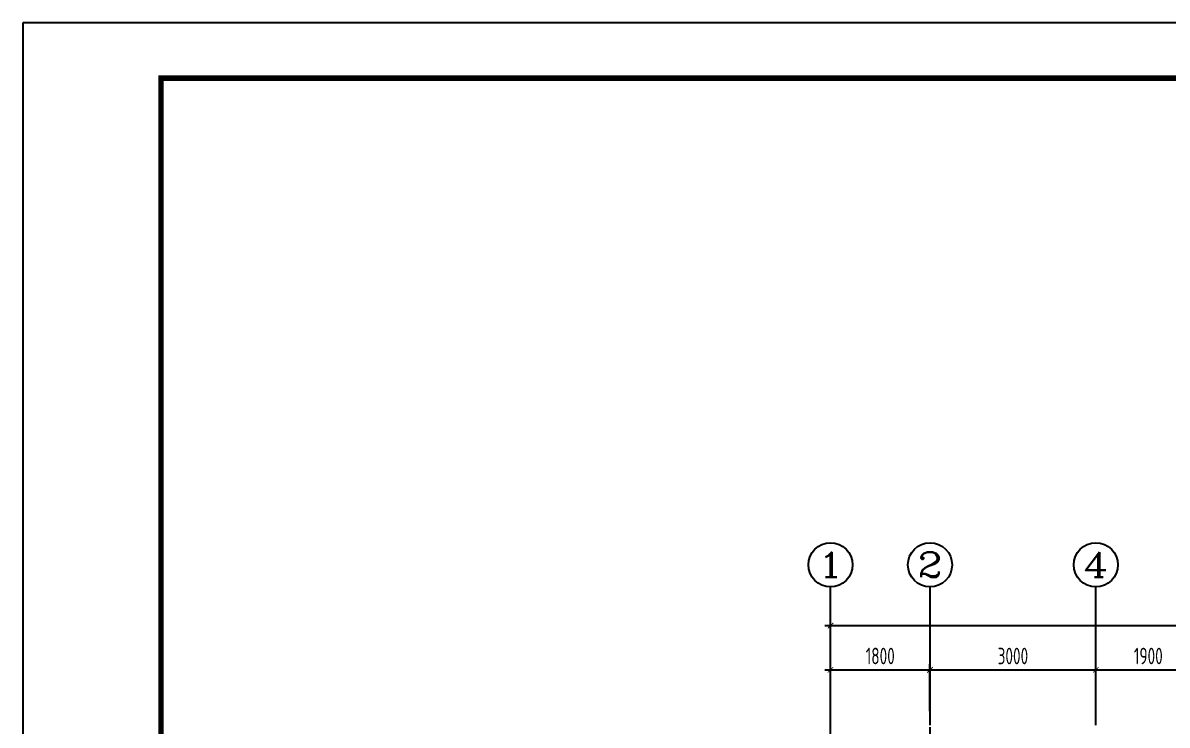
# Model space of a CAD drawing. Extents: x 826826 to 1642106, y -156213 to 399140.
# Drawn here: x 1156965 to 1177667, y 273597 to 286301 of the extents above; entities that cross this region are included whole.
import ezdxf
from ezdxf.enums import TextEntityAlignment as Align

# ---------------------------------------------------------------- set-up
doc = ezdxf.new("R2010")
doc.units = 0
doc.header["$LTSCALE"] = 1000
doc.linetypes.add('DOTE', pattern=[2.42, 2, -0.2, 0.02, -0.2])
doc.layers.get('0').update_dxf_attribs({"linetype": 'CONTINUOUS'})
doc.layers.get('DEFPOINTS').update_dxf_attribs({"linetype": 'CONTINUOUS'})
for name, color, linetype in [('-TK', 7, 'CONTINUOUS'), ('A-AXIS', 1, 'CONTINUOUS'), ('A-DOTE', 10, 'DOTE'), ('AXIS_TEXT', 4, 'CONTINUOUS'), ('S-Y一般标注', 3, 'CONTINUOUS')]:
    doc.layers.add(name, color=color, linetype=linetype)
doc.styles.add('_TCH_AXIS', font='COMPLEX', dxfattribs={"bigfont": 'GBCBIG'})
doc.styles.add('COMPLEX', font='COMPLEX')
doc.styles.add('TSSD_DIMENSION', font='Tssdeng.shx', dxfattribs={"width": 0.7, "bigfont": 'tssdchn.shx'})
doc.dimstyles.new('TSSD_100_100$0', dxfattribs={"dimtxt": 300, "dimasz": 80, "dimexe": 100, "dimexo": 250, "dimgap": 100, "dimtad": 1, "dimdec": 0, "dimzin": 0, "dimdsep": 46, "dimtxsty": 'TSSD_DIMENSION', "dimblk": 'ARCHTICK', "dimcen": 0, "dimdle": 100, "dimclrd": 3, "dimclre": 3, "dimclrt": 7, "dimadec": 0, "dimazin": 0, "dimtfac": 1, "dimtdec": 0, "dimtix": 1, "dimtmove": 2, "dimatfit": 3, "dimldrblk": 'ARCHTICK', "dimfxl": 0, "dimtolj": 1, "dimtzin": 0, "dimarcsym": 0})

# ---------------------------------------------------------------- blocks, each defined once
blk = doc.blocks.new('_ArchTick')
at = {"color": 0, "linetype": 'ByBlock', "const_width": 0.15}
blk.add_lwpolyline([(-0.5, -0.5), (0.5, 0.5)], dxfattribs=at)
blk = doc.blocks.new('*D48')
at = {"layer": 'DEFPOINTS', "color": 0}
for p in [(742521, 350782), (740721, 349782), (742521, 349782)]:
    blk.add_point(p, dxfattribs=at)
at = {"layer": 'S-Y一般标注', "color": 0, "lineweight": -2}
for p, q in [((740621, 350782), (742621, 350782)), ((740721, 350032), (740721, 350882)), ((742521, 350032), (742521, 350882))]:
    blk.add_line(p, q, dxfattribs=at)
at = {"layer": 'S-Y一般标注', "color": 0, "lineweight": -2, "xscale": 100, "yscale": 100, "zscale": 100, "rotation": 180}
blk.add_blockref('_ArchTick', (740721, 350782), dxfattribs=at)
at = {"layer": 'S-Y一般标注', "color": 0, "lineweight": -2, "xscale": 100, "yscale": 100, "zscale": 100}
blk.add_blockref('_ArchTick', (742521, 350782), dxfattribs=at)
at = {"layer": 'S-Y一般标注', "color": 7, "insert": (741621, 351032), "char_height": 300, "attachment_point": 5, "style": 'TSSD_DIMENSION'}
blk.add_mtext('\\A1;1800', dxfattribs=at)
blk = doc.blocks.new('*D49')
at = {"layer": 'DEFPOINTS', "color": 0}
for p in [(745521, 350782), (742521, 349782), (745521, 349782)]:
    blk.add_point(p, dxfattribs=at)
at = {"layer": 'S-Y一般标注', "color": 0, "lineweight": -2}
for p, q in [((742421, 350782), (745621, 350782)), ((742521, 350032), (742521, 350882)), ((745521, 350032), (745521, 350882))]:
    blk.add_line(p, q, dxfattribs=at)
at = {"layer": 'S-Y一般标注', "color": 0, "lineweight": -2, "xscale": 100, "yscale": 100, "zscale": 100, "rotation": 180}
blk.add_blockref('_ArchTick', (742521, 350782), dxfattribs=at)
at = {"layer": 'S-Y一般标注', "color": 0, "lineweight": -2, "xscale": 100, "yscale": 100, "zscale": 100}
blk.add_blockref('_ArchTick', (745521, 350782), dxfattribs=at)
at = {"layer": 'S-Y一般标注', "color": 7, "insert": (744021, 351032), "char_height": 300, "attachment_point": 5, "style": 'TSSD_DIMENSION'}
blk.add_mtext('\\A1;3000', dxfattribs=at)
blk = doc.blocks.new('*D50')
at = {"layer": 'DEFPOINTS', "color": 0}
for p in [(747421, 350782), (745521, 349782), (747421, 349782)]:
    blk.add_point(p, dxfattribs=at)
at = {"layer": 'S-Y一般标注', "color": 0, "lineweight": -2}
for p, q in [((745421, 350782), (747521, 350782)), ((745521, 350032), (745521, 350882)), ((747421, 350032), (747421, 350882))]:
    blk.add_line(p, q, dxfattribs=at)
at = {"layer": 'S-Y一般标注', "color": 0, "lineweight": -2, "xscale": 100, "yscale": 100, "zscale": 100, "rotation": 180}
blk.add_blockref('_ArchTick', (745521, 350782), dxfattribs=at)
at = {"layer": 'S-Y一般标注', "color": 0, "lineweight": -2, "xscale": 100, "yscale": 100, "zscale": 100}
blk.add_blockref('_ArchTick', (747421, 350782), dxfattribs=at)
at = {"layer": 'S-Y一般标注', "color": 7, "insert": (746471, 351032), "char_height": 300, "attachment_point": 5, "style": 'TSSD_DIMENSION'}
blk.add_mtext('\\A1;1900', dxfattribs=at)
blk = doc.blocks.new('*D59')
at = {"layer": 'DEFPOINTS', "color": 0}
for p in [(789521, 351582), (740721, 349782), (789521, 349782)]:
    blk.add_point(p, dxfattribs=at)
at = {"layer": 'S-Y一般标注', "color": 0, "lineweight": -2}
for p, q in [((740621, 351582), (789621, 351582)), ((740721, 350032), (740721, 351682)), ((789521, 350032), (789521, 351682))]:
    blk.add_line(p, q, dxfattribs=at)
at = {"layer": 'S-Y一般标注', "color": 0, "lineweight": -2, "xscale": 100, "yscale": 100, "zscale": 100, "rotation": 180}
blk.add_blockref('_ArchTick', (740721, 351582), dxfattribs=at)
at = {"layer": 'S-Y一般标注', "color": 0, "lineweight": -2, "xscale": 100, "yscale": 100, "zscale": 100}
blk.add_blockref('_ArchTick', (789521, 351582), dxfattribs=at)
at = {"layer": 'S-Y一般标注', "color": 7, "insert": (765121, 351832), "char_height": 300, "attachment_point": 5, "style": 'TSSD_DIMENSION'}
blk.add_mtext('\\A1;48800', dxfattribs=at)
blk = doc.blocks.new('_AXISO')
blk.add_circle((0, 0), 0.5)
at = {"layer": 'AXIS_TEXT', "style": 'COMPLEX', "width": 1.041667}
blk.add_attdef('A', text='', height=0.56, dxfattribs=at).set_placement((-0.25, -0.28), (0.25, -0.28), align=Align.FIT)
blk = doc.blocks.new('A1')
blk.add_lwpolyline([(0, 59400), (0, 0), (84100, 0), (84100, 59400)], close=True)
at = {"const_width": 100}
blk.add_lwpolyline([(2500, 58400), (2500, 1000), (83100, 1000), (83100, 58400)], close=True, dxfattribs=at)
blk = doc.blocks.new('20210801.08473688')
at = {"layer": 'A-AXIS'}
for p, q in [((4300, 19800), (4300, 22300)), ((6100, 19800), (6100, 22300)), ((9100, 19800), (9100, 22300))]:
    blk.add_line(p, q, dxfattribs=at)
at = {"layer": 'A-DOTE'}
for p, q in [((4300, 3300), (4300, 19800)), ((6100, 10500), (6100, 19800))]:
    blk.add_line(p, q, dxfattribs=at)
at = {"layer": 'A-AXIS'}
ref = blk.add_blockref('_AXISO', (4300, 22700), dxfattribs=dict(at, xscale=800, yscale=800, zscale=800))
ref.add_attrib('A', '1', dxfattribs={"layer": 'AXIS_TEXT', "height": 452.5, "style": '_TCH_AXIS', "width": 2.333333}).set_placement((4073.7, 22473.7), (4526.3, 22473.7), align=Align.FIT)
ref = blk.add_blockref('_AXISO', (6100, 22700), dxfattribs=dict(at, xscale=800, yscale=800, zscale=800))
ref.add_attrib('A', '2', dxfattribs={"layer": 'AXIS_TEXT', "height": 452.5, "style": '_TCH_AXIS', "width": 1.5}).set_placement((5873.7, 22473.7), (6326.3, 22473.7), align=Align.FIT)
ref = blk.add_blockref('_AXISO', (9100, 22700), dxfattribs=dict(at, xscale=800, yscale=800, zscale=800))
ref.add_attrib('A', '4', dxfattribs={"layer": 'AXIS_TEXT', "height": 452.5, "style": '_TCH_AXIS', "width": 1.3125}).set_placement((8873.7, 22473.7), (9326.3, 22473.7), align=Align.FIT)
at = {"layer": 'S-Y一般标注'}
for p1, p2, distance, picture, middle in [((4300, 19800), (53100, 19800), 1800, '*D59', (28700, 21850)), ((4300, 19800), (6100, 19800), 1000, '*D48', (5200, 21050)), ((6100, 19800), (9100, 19800), 1000, '*D49', (7600, 21050)), ((9100, 19800), (11000, 19800), 1000, '*D50', (10050, 21050))]:
    dim = blk.add_aligned_dim(p1=p1, p2=p2, distance=distance, dimstyle='TSSD_100_100$0', override={"dimasz": 100, "dimclrd": 0, "dimclre": 0}, dxfattribs=at)
    dim.commit()
    dim.dimension.update_dxf_attribs({"geometry": picture, "text_midpoint": middle, "insert": (-736421.3, -329982)})

msp = doc.modelspace()

# ---------------------------------------------------------------- block references
at = {"layer": '-TK'}
msp.add_blockref('A1', (1156964.92, 226901.15), dxfattribs=at)
at = {"layer": 'S-Y一般标注'}
msp.add_blockref('20210801.08473688', (1167277.03, 253796.81), dxfattribs=at)

doc.saveas('drawing.dxf')
